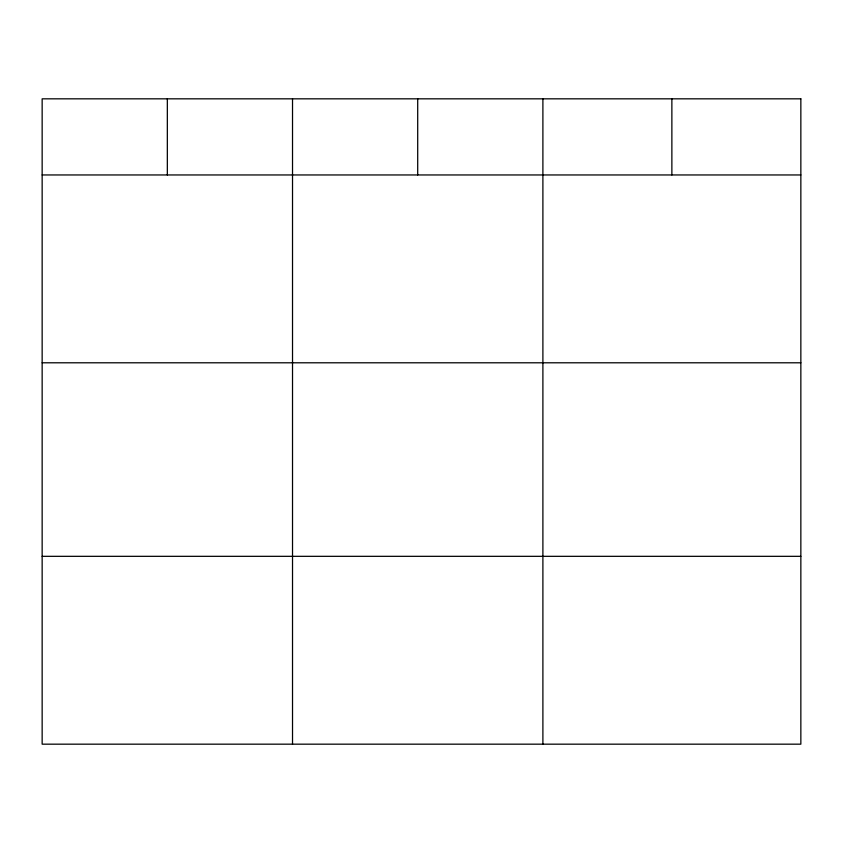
<?xml version="1.0" encoding="UTF-8"?>
<svg xmlns="http://www.w3.org/2000/svg" width="843" height="843" viewBox="0 0 843 843"><rect width="100%" height="100%" fill="white"/><g stroke="black" fill="none" stroke-linecap="round" stroke-linejoin="round"><path stroke-width="1.26" d="M42.15 174.954L800.85 174.954M42.15 362.796L800.85 362.796M42.15 556.327L800.85 556.327M671.871 98.831L671.871 174.954M542.892 98.831L542.892 744.169M417.706 98.831L417.706 174.954M292.521 98.831L292.521 744.169M167.335 98.831L167.335 174.954M800.85 98.831L42.15 98.831L42.15 744.169L800.85 744.169L800.85 98.831"/></g></svg>
